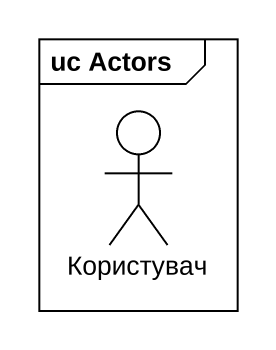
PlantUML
@startuml
mainframe uc Actors
actor Користувач
@enduml
